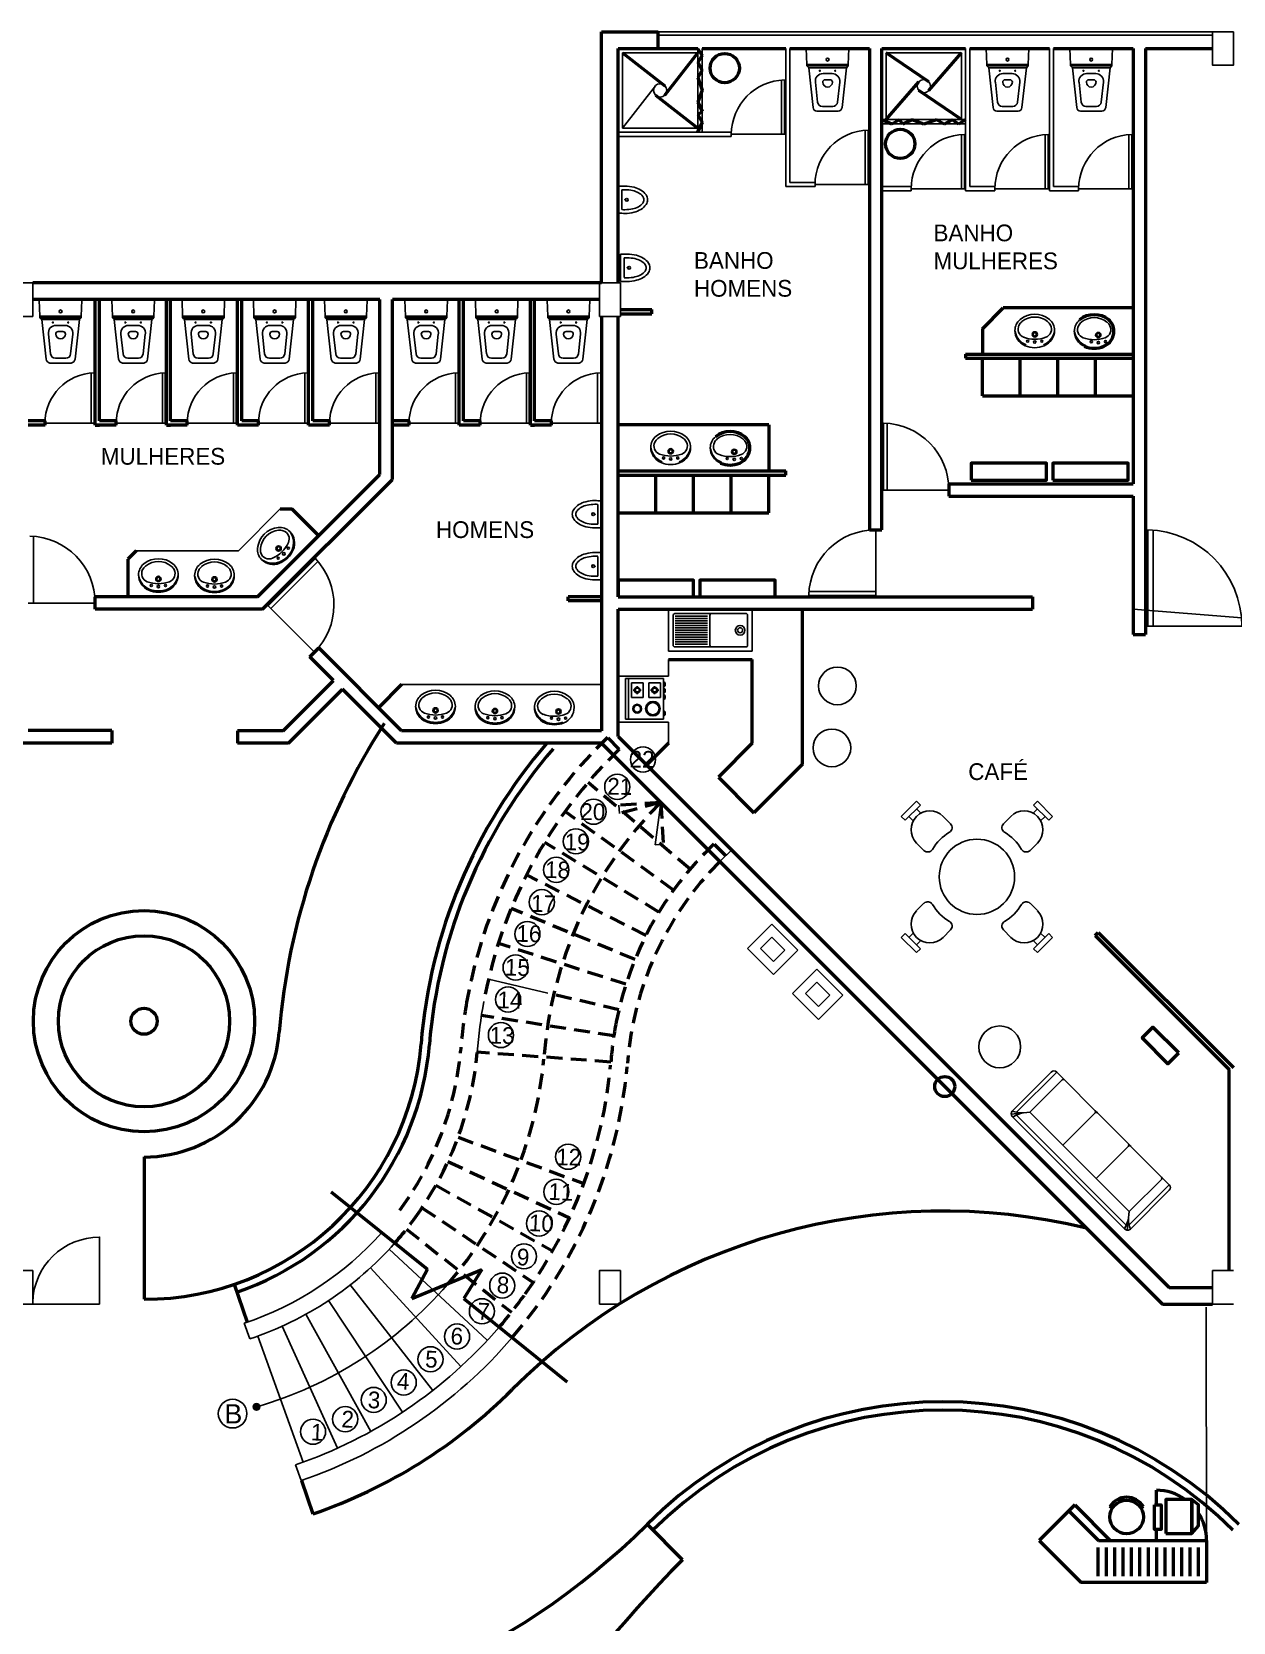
# Model space of a CAD drawing. Header units: millimetres. Extents: x 14363 to 14528, y 6076 to 6118.
# Drawn here: x 14374.87 to 14389.22, y 6097.09 to 6116.09 of the extents above; entities that cross this region are included whole.
import ezdxf

# ---------------------------------------------------------------- set-up
doc = ezdxf.new("R2010")
doc.units = ezdxf.units.MM
doc.linetypes.add('DASHED2', pattern=[9.525, 6.35, -3.175])
for name, color, linetype in [('05', 5, 'Continuous'), ('cotas', 1, 'Continuous'), ('mobiliario', 30, 'Continuous'), ('MOBILIARIO-0.3', 3, 'Continuous'), ('MUEBLES-0.3', 3, 'Continuous'), ('muros-0.8', 6, 'Continuous'), ('NOMBRE_', 2, 'Continuous'), ('seg.-0.1', 1, 'DASHED2'), ('vidrio-0.1', 1, 'Continuous'), ('WC-0.3', 3, 'Continuous')]:
    doc.layers.add(name, color=color, linetype=linetype)
doc.styles.add('arial', font='arial.ttf')

# ---------------------------------------------------------------- blocks, each defined once
blk = doc.blocks.new('divan-03')
for p, q in [((-72.5, 0), (133, 0)), ((-77.5, -76), (-77.5, -5)), ((-60.5, -20), (-75.6, -1.1)), ((-72.5, -81), (-72.5, -7.8)), ((-70, -5), (130.5, -5)), ((-60.5, -20), (121, -20)), ((-60.5, -79), (-60.5, -20)), ((0, -79), (0, -20)), ((60.5, -79), (60.5, -20)), ((121, -20), (136.1, -1.1)), ((121, -20), (121, -81)), ((133, -81), (133, -7.8)), ((138, -5), (138, -76)), ((-58.5, -81), (-72.5, -81)), ((-60.5, -79), (-60.5, -81)), ((-58.5, -81), (-2, -81)), ((-2, -81), (2, -81)), ((0, -80), (0, -80)), ((119, -81), (2, -81)), ((58.5, -81), (62.5, -81)), ((60.5, -80), (60.5, -80)), ((119, -81), (133, -81))]:
    blk.add_line(p, q)
for centre, radius, start, end in [((91.5, 9.1), 41.5, 327.2764, 347.2822), ((133, -5), 5, 0, 90), ((-72.5, -5), 5, 90, 180), ((-95.4, -42.4), 41.5, 44.5961, 64.4291), ((-31, 9.1), 41.5, 192.8905, 212.7236), ((155.9, -42.4), 41.5, 115.5709, 135.4039), ((-72.5, -76), 5, 180, 270), ((-58.5, -79), 2, 180, 270), ((-2, -79), 2, 270, 0), ((2, -79), 2, 180, 270), ((58.5, -79), 2, 270, 0), ((62.5, -79), 2, 180, 270), ((119, -79), 2, 270, 0), ((133, -76), 5, 270, 0)]:
    blk.add_arc(centre, radius, start, end)
blk = doc.blocks.new('Inca441')
for p, q in [((-22, 0), (-21.5, -16.5)), ((-22, 0), (22, 0)), ((22, 0), (21.5, -16.5)), ((-21.5, -16.5), (21.5, -16.5)), ((-21.5, -16.5), (-21.5, -18)), ((-21.5, -18), (21.5, -18)), ((-21.5, -18), (-19.5, -20)), ((-19.5, -20), (19.5, -20)), ((-19.5, -20), (-15, -61)), ((4.7, -26), (-4.7, -26)), ((-2.5, -32.4), (2.5, -32.4)), ((19.5, -20), (15, -61)), ((21.5, -18), (19.5, -20)), ((21.5, -16.5), (21.5, -18)), ((-12.6, -34.9), (-10.4, -55.5)), ((12.6, -34.9), (10.4, -55.5)), ((-11, -65), (11, -65)), ((5.4, -60), (-5.4, -60))]:
    blk.add_line(p, q)
for centre, radius in [((0, -11.5), 1.5), ((-8, -23), 0.5), ((8, -23), 0.5)]:
    blk.add_circle(centre, radius)
for centre, radius, start, end in [((-4.7, -34), 8, 90, 186.2635), ((-2.5, -34.9), 2.5, 90, 180), ((2.5, -34.9), 2.5, 0, 90), ((4.7, -34), 8, 353.7365, 90), ((0, -34.9), 5, 180, 0), ((-10.5, -60.5), 4.52, 186.2635, 263.7365), ((-5.4, -55), 5, 186.2635, 270), ((5.4, -55), 5, 270, 353.7365), ((10.5, -60.5), 4.52, 276.2635, 353.7365)]:
    blk.add_arc(centre, radius, start, end)
blk = doc.blocks.new('pissoir')
at = {"layer": 'WC-0.3'}
for p, q in [((-3.3, 12.7), (0, 12.7)), ((-3.3, 9.2), (-3.3, -9.2)), ((0, 12.7), (0, -12.7)), ((-3.3, -12.7), (0, -12.7))]:
    blk.add_line(p, q, dxfattribs=at)
for points in [[(-3.3, 12.7, 0.006599), (-6.2, 12.8, 0.060974), (-14.7, 11.7, 0.074343), (-21.2, 9, 0.106943), (-26, 4.5, 0.152216), (-27.4, 0, 0.152216), (-26, -4.5, 0.106943), (-21.2, -9, 0.074343), (-14.7, -11.7, 0.060974), (-6.2, -12.8, 0.006599), (-3.3, -12.7)], [(-6.2, 9.3, 0.053465), (-13.4, 8.6, 0.067315), (-18.8, 6.6, 0.105184), (-22.9, 3.2, 0.16885), (-24, 0, 0.16885)], [(-24, 0, 0.16885), (-22.9, -3.2, 0.105184), (-18.8, -6.6, 0.067315), (-13.4, -8.6, 0.053465), (-6.2, -9.4, 0.053465)]]:
    blk.add_lwpolyline(points, format="xyb", dxfattribs=at)
blk.add_circle((-7.9, 0), 1.29, dxfattribs=at)
for centre, start, end in [((-5.3, -6.1), 82.6229, 93.2714), ((-5.3, 6.1), 266.7286, 277.3771)]:
    blk.add_arc(centre, 15.5, start, end, dxfattribs=at)
blk.add_point((-6.2, 0), dxfattribs=at)
blk = doc.blocks.new('CC01701')
for p, q in [((35, 0), (-35, 0)), ((-35, 0), (-35, -65)), ((35, -65), (35, 0)), ((-35, -5), (35, -5)), ((2.5, -30), (2.5, -10)), ((2.5, -10), (27.5, -10)), ((13, -20), (8, -20)), ((15, -18), (15, -13)), ((15, -27), (15, -22)), ((22, -20), (17, -20)), ((27.5, -10), (27.5, -30)), ((27.5, -30), (2.5, -30)), ((2.5, -60), (2.5, -40)), ((2.5, -40), (27.5, -40)), ((13, -50), (8, -50)), ((15, -48), (15, -43)), ((15, -57), (15, -52)), ((22, -50), (17, -50)), ((27.5, -40), (27.5, -60)), ((-35, -65), (35, -65)), ((-27.5, -68), (-29.5, -65)), ((-27.5, -68), (-22.5, -68)), ((-22.5, -68), (-20.5, -65)), ((0.5, -68), (-1.5, -65)), ((5.5, -68), (0.5, -68)), ((27.5, -60), (2.5, -60)), ((5.5, -68), (7.5, -65)), ((11.5, -68), (9.5, -65)), ((16.5, -68), (11.5, -68)), ((16.5, -68), (18.5, -65)), ((22.5, -68), (20.5, -65)), ((27.5, -68), (22.5, -68)), ((27.5, -68), (29.5, -65))]:
    blk.add_line(p, q)
for centre, radius in [((-17, -20), 7.5), ((-17, -20), 5.9), ((15, -20), 5), ((15, -20), 3.5), ((-17, -47), 12.5), ((-17, -47), 10.5), ((15, -50), 5), ((15, -50), 3.5)]:
    blk.add_circle(centre, radius)
blk = doc.blocks.new('Frhu901')
for p, q in [((45, 0), (-45, 0)), ((-45, 0), (-45, -45)), ((45, -45), (45, 0)), ((-40, -38.5), (-40, -6.5)), ((-38, -4.5), (-1.5, -4.5)), ((38, -4.5), (-1.5, -4.5)), ((0.5, -38.5), (0.5, -6.5)), ((38, -7.5), (3, -7.5)), ((3, -10), (38, -10)), ((38, -12.5), (3, -12.5)), ((3, -15), (38, -15)), ((40, -38.5), (40, -6.5)), ((38, -17.5), (3, -17.5)), ((3, -20), (38, -20)), ((38, -22.5), (3, -22.5)), ((38, -25), (3, -25)), ((3, -27.5), (38, -27.5)), ((38, -30), (3, -30)), ((3, -32.5), (38, -32.5)), ((-45, -45), (45, -45)), ((-1.5, -40.5), (-38, -40.5)), ((38, -40.5), (-1.5, -40.5)), ((38, -35), (3, -35)), ((3, -37.5), (38, -37.5))]:
    blk.add_line(p, q)
for radius in [5.2, 2.7]:
    blk.add_circle((-32, -22.5), radius)
for centre, start, end in [((-38, -6.5), 90, 180), ((-1.5, -6.5), 0, 90), ((38, -6.5), 0, 90), ((-38, -38.5), 180, 270), ((-1.5, -38.5), 270, 0), ((38, -38.5), 270, 0)]:
    blk.add_arc(centre, 2, start, end)

msp = doc.modelspace()

# ---------------------------------------------------------------- hatches: boundary and pattern name
at = {"layer": 'vidrio-0.1'}
msp.add_hatch(color=256, dxfattribs=at).paths.add_polyline_path([(14377.512, 6099.662, 1), (14377.591, 6099.662, 1)])

# ---------------------------------------------------------------- linework, layer by layer
at = {"layer": '05'}
for p, q in [((14388.974, 6116.09), (14389.224, 6116.09)), ((14374.627, 6113.09), (14374.877, 6113.09)), ((14388.974, 6100.89), (14389.224, 6100.89))]:
    msp.add_line(p, q, dxfattribs=at)
for points in [[(14389.224, 6116.09), (14389.224, 6115.69), (14388.974, 6115.69), (14388.974, 6116.09)], [(14374.877, 6113.09), (14374.877, 6112.69), (14374.627, 6112.69), (14374.627, 6113.09)], [(14388.974, 6100.89), (14388.974, 6101.29), (14389.224, 6101.29)]]:
    msp.add_lwpolyline(points, dxfattribs=at)
for points in [[(14381.649, 6112.69), (14381.649, 6113.09), (14381.899, 6113.09), (14381.899, 6112.69)], [(14374.627, 6100.89), (14374.627, 6101.29), (14374.877, 6101.29), (14374.877, 6100.89)], [(14381.649, 6100.89), (14381.649, 6101.29), (14381.899, 6101.29), (14381.899, 6100.89)]]:
    msp.add_lwpolyline(points, close=True, dxfattribs=at)
at = {"layer": 'cotas'}
for p, q in [((14382.349, 6116.09), (14388.974, 6116.09)), ((14382.349, 6116.05), (14388.974, 6116.05)), ((14383.859, 6114.865), (14383.859, 6115.515)), ((14384.859, 6114.265), (14384.859, 6114.915)), ((14386.009, 6114.215), (14386.009, 6114.865)), ((14387.009, 6114.215), (14387.009, 6114.865)), ((14388.009, 6114.215), (14388.009, 6114.865)), ((14375.61, 6111.415), (14375.61, 6112.015)), ((14376.46, 6111.415), (14376.46, 6112.015)), ((14377.31, 6111.415), (14377.31, 6112.015)), ((14378.16, 6111.415), (14378.16, 6112.015)), ((14379.01, 6111.415), (14379.01, 6112.015)), ((14379.96, 6111.415), (14379.96, 6112.015)), ((14380.81, 6111.415), (14380.81, 6112.015)), ((14377.324, 6111.39), (14377.374, 6111.39)), ((14378.174, 6111.39), (14378.224, 6111.39)), ((14385.042, 6110.615), (14385.042, 6111.415)), ((14388.199, 6108.989), (14388.2, 6110.139)), ((14377.689, 6109.23), (14378.255, 6109.796)), ((14384.949, 6109.357), (14384.149, 6109.358)), ((14383.087, 6106.176), (14383.229, 6106.317))]:
    msp.add_line(p, q, dxfattribs=at)
for points in [[(14383.859, 6115.514, 0.407719), (14383.224, 6114.865), (14383.874, 6114.865)], [(14384.859, 6114.914, 0.407719), (14384.224, 6114.265), (14384.874, 6114.265)], [(14386.009, 6114.864, 0.407719), (14385.374, 6114.215), (14386.024, 6114.215)], [(14387.009, 6114.864, 0.407719), (14386.374, 6114.215), (14387.024, 6114.215)], [(14388.009, 6114.864, 0.407719), (14387.374, 6114.215), (14388.024, 6114.215)], [(14375.61, 6112.014, 0.407719), (14375.024, 6111.415), (14375.624, 6111.415)], [(14376.46, 6112.014, 0.407719), (14375.874, 6111.415), (14376.474, 6111.415)], [(14377.31, 6112.014, 0.407719), (14376.724, 6111.415), (14377.324, 6111.415)], [(14378.16, 6112.014, 0.407719), (14377.574, 6111.415), (14378.174, 6111.415)], [(14379.01, 6112.014, 0.407719), (14378.424, 6111.415), (14379.024, 6111.415)], [(14379.96, 6112.014, 0.407719), (14379.374, 6111.415), (14379.974, 6111.415)], [(14380.81, 6112.014, 0.407719), (14380.224, 6111.415), (14380.824, 6111.415)], [(14381.66, 6112.014, 0.407719), (14381.074, 6111.415), (14381.674, 6111.415)], [(14385.042, 6111.415, -0.407719), (14385.824, 6110.615), (14385.024, 6110.615)], [(14374.842, 6110.064, -0.407719), (14375.624, 6109.264), (14374.824, 6109.264)], [(14384.149, 6109.358, -0.407719), (14384.949, 6110.14), (14384.949, 6109.34)], [(14388.2, 6110.139, -0.407719), (14389.324, 6108.989), (14388.174, 6108.989)], [(14378.255, 6109.796, -0.407719), (14378.242, 6108.677), (14377.677, 6109.243)], [(14374.877, 6100.908, -0.407719), (14375.677, 6101.69), (14375.676, 6100.89)]]:
    msp.add_lwpolyline(points, format="xyb", dxfattribs=at)
for points in [[(14383.823, 6114.865), (14383.823, 6115.513)], [(14384.823, 6114.265), (14384.823, 6114.913)], [(14385.973, 6114.215), (14385.973, 6114.863)], [(14386.973, 6114.215), (14386.973, 6114.863)], [(14387.973, 6114.215), (14387.973, 6114.863)], [(14375.577, 6111.415), (14375.577, 6112.013)], [(14376.427, 6111.415), (14376.427, 6112.013)], [(14377.277, 6111.415), (14377.277, 6112.013)], [(14378.127, 6111.415), (14378.127, 6112.013)], [(14378.977, 6111.415), (14378.977, 6112.013)], [(14379.927, 6111.415), (14379.927, 6112.013)], [(14380.777, 6111.415), (14380.777, 6112.013)], [(14381.627, 6111.415), (14381.627, 6112.013)], [(14385.086, 6110.615), (14385.086, 6111.413)], [(14374.886, 6109.264), (14374.886, 6110.062)], [(14388.263, 6108.989), (14388.264, 6110.136)], [(14377.721, 6109.199), (14378.285, 6109.763)], [(14384.949, 6109.402), (14384.151, 6109.402)]]:
    msp.add_lwpolyline(points, dxfattribs=at)
at = {"layer": 'mobiliario', "lineweight": 0}
for points in [[(14383.417, 6105.138), (14383.728, 6104.827), (14384.018, 6105.117), (14383.707, 6105.428)], [(14383.573, 6105.138), (14383.728, 6104.982), (14383.863, 6105.117), (14383.707, 6105.272)], [(14383.955, 6104.6), (14384.266, 6104.289), (14384.556, 6104.579), (14384.244, 6104.89)], [(14384.11, 6104.6), (14384.266, 6104.445), (14384.4, 6104.579), (14384.244, 6104.735)]]:
    msp.add_lwpolyline(points, close=True, dxfattribs=at)
at = {"layer": 'MOBILIARIO-0.3'}
for p, q in [((14383.874, 6115.89), (14383.874, 6114.24)), ((14383.924, 6115.89), (14383.924, 6114.29)), ((14386.024, 6115.89), (14386.024, 6114.19)), ((14386.074, 6115.89), (14386.074, 6114.24)), ((14387.024, 6115.89), (14387.024, 6114.19)), ((14387.074, 6115.89), (14387.074, 6114.24))]:
    msp.add_line(p, q, dxfattribs=at)
at = {"layer": 'MOBILIARIO-0.3', "lineweight": 50}
for p, q in [((14375.624, 6111.39), (14375.624, 6112.89)), ((14375.674, 6111.44), (14375.674, 6112.89)), ((14376.474, 6111.39), (14376.474, 6112.89)), ((14376.524, 6111.44), (14376.524, 6112.89)), ((14377.324, 6111.39), (14377.324, 6112.89)), ((14377.374, 6111.44), (14377.374, 6112.89)), ((14378.174, 6111.39), (14378.174, 6112.89)), ((14378.224, 6111.44), (14378.224, 6112.89)), ((14379.974, 6111.39), (14379.974, 6112.89)), ((14380.024, 6111.44), (14380.024, 6112.89)), ((14380.824, 6111.39), (14380.824, 6112.89)), ((14380.874, 6111.44), (14380.874, 6112.89)), ((14381.899, 6112.771), (14382.273, 6112.771)), ((14381.899, 6112.721), (14382.273, 6112.721)), ((14375.024, 6111.44), (14374.824, 6111.44)), ((14375.024, 6111.39), (14374.824, 6111.39)), ((14375.024, 6111.39), (14375.024, 6111.44)), ((14375.874, 6111.39), (14375.624, 6111.39)), ((14375.624, 6111.39), (14375.674, 6111.39)), ((14375.874, 6111.44), (14375.674, 6111.44)), ((14375.874, 6111.39), (14375.874, 6111.44)), ((14376.724, 6111.39), (14376.474, 6111.39)), ((14376.474, 6111.39), (14376.524, 6111.39)), ((14376.724, 6111.44), (14376.524, 6111.44)), ((14376.724, 6111.39), (14376.724, 6111.44)), ((14377.574, 6111.39), (14377.324, 6111.39)), ((14377.574, 6111.44), (14377.374, 6111.44)), ((14377.574, 6111.39), (14377.574, 6111.44)), ((14378.424, 6111.39), (14378.174, 6111.39)), ((14378.424, 6111.44), (14378.224, 6111.44)), ((14378.424, 6111.39), (14378.424, 6111.44)), ((14379.374, 6111.44), (14379.174, 6111.44)), ((14379.374, 6111.39), (14379.174, 6111.39)), ((14379.374, 6111.39), (14379.374, 6111.44)), ((14380.224, 6111.39), (14379.974, 6111.39)), ((14380.224, 6111.44), (14380.024, 6111.44)), ((14380.224, 6111.39), (14380.224, 6111.44)), ((14381.074, 6111.39), (14380.824, 6111.39)), ((14380.824, 6111.39), (14380.874, 6111.39)), ((14381.074, 6111.44), (14380.874, 6111.44)), ((14381.074, 6111.39), (14381.074, 6111.44)), ((14381.674, 6109.34), (14381.274, 6109.34)), ((14381.674, 6109.29), (14381.274, 6109.29))]:
    msp.add_line(p, q, dxfattribs=at)
at = {"layer": 'MOBILIARIO-0.3', "color": 4}
for p, q in [((14388.024, 6109.19), (14389.324, 6109.09)), ((14388.903, 6097.999), (14388.898, 6100.852))]:
    msp.add_line(p, q, dxfattribs=at)
at = {"layer": 'MOBILIARIO-0.3', "linetype": 'ByBlock'}
msp.add_line((14381.674, 6108.29), (14379.285, 6108.29), dxfattribs=at)
for points in [[(14386.735, 6112.339, 0.200858), (14386.964, 6112.339, 0.302325), (14387.087, 6112.522), (14387.087, 6112.522, 0.225897), (14387.024, 6112.654, 0.354933), (14386.675, 6112.654)], [(14386.717, 6112.441, 0.179554), (14386.982, 6112.441, 0.448949), (14387.038, 6112.584, 0.104434), (14387.003, 6112.628)], [(14387.427, 6112.435, 0.179554), (14387.692, 6112.435, 0.448949), (14387.748, 6112.578, 0.104434), (14387.713, 6112.621)], [(14382.385, 6110.943, 0.200858), (14382.614, 6110.943, 0.302325), (14382.737, 6111.127), (14382.737, 6111.127, 0.225897), (14382.674, 6111.258, 0.354933), (14382.325, 6111.258)], [(14382.367, 6111.045, 0.179554), (14382.632, 6111.045, 0.448949), (14382.688, 6111.188, 0.104434), (14382.653, 6111.232)], [(14383.077, 6111.039, 0.179554), (14383.342, 6111.039, 0.448949), (14383.398, 6111.182, 0.104434), (14383.363, 6111.226)], [(14377.827, 6109.741, 0.200858), (14377.991, 6109.902, 0.302325), (14377.949, 6110.119), (14377.949, 6110.119, 0.225897), (14377.812, 6110.168, 0.354933), (14377.564, 6109.923)], [(14377.743, 6109.801, 0.179554), (14377.932, 6109.987, 0.448949), (14377.871, 6110.128, 0.104434), (14377.815, 6110.134)], [(14376.264, 6109.418, 0.200858), (14376.494, 6109.418, 0.302325), (14376.616, 6109.602), (14376.616, 6109.602, 0.225897), (14376.553, 6109.733, 0.354933), (14376.204, 6109.733)], [(14376.246, 6109.52, 0.179554), (14376.511, 6109.52, 0.448949), (14376.567, 6109.664, 0.104434), (14376.532, 6109.707)], [(14376.934, 6109.413, 0.200858), (14377.164, 6109.413, 0.302325), (14377.286, 6109.596), (14377.286, 6109.596, 0.225897), (14377.224, 6109.728, 0.354933), (14376.875, 6109.728)], [(14376.917, 6109.515, 0.179554), (14377.182, 6109.515, 0.448949), (14377.238, 6109.658, 0.104434), (14377.202, 6109.701)], [(14379.575, 6107.848, 0.200858), (14379.805, 6107.848, 0.302325), (14379.927, 6108.032), (14379.927, 6108.032, 0.225897), (14379.864, 6108.163, 0.354933), (14379.515, 6108.163)], [(14379.557, 6107.95, 0.179554), (14379.822, 6107.95, 0.448949), (14379.878, 6108.093, 0.104434), (14379.843, 6108.137)], [(14380.285, 6107.84, 0.200858), (14380.514, 6107.84, 0.302325), (14380.637, 6108.024), (14380.637, 6108.024, 0.225897), (14380.574, 6108.155, 0.354933), (14380.225, 6108.155)], [(14380.267, 6107.942, 0.179554), (14380.532, 6107.942, 0.448949), (14380.588, 6108.085, 0.104434), (14380.553, 6108.129)], [(14380.994, 6107.834, 0.200858), (14381.224, 6107.834, 0.302325), (14381.346, 6108.017), (14381.346, 6108.017, 0.225897), (14381.284, 6108.149, 0.354933), (14380.935, 6108.149)], [(14380.977, 6107.936, 0.179554), (14381.242, 6107.936, 0.448949), (14381.298, 6108.079, 0.104434), (14381.263, 6108.123)]]:
    msp.add_lwpolyline(points, format="xyb", dxfattribs=at)
for centre, radius in [((14386.85, 6112.474), 0.0318), ((14386.85, 6112.474), 0.0195), ((14387.609, 6112.467), 0.0318), ((14386.765, 6112.394), 0.0127), ((14386.85, 6112.383), 0.0148), ((14386.934, 6112.394), 0.0127), ((14387.525, 6112.388), 0.0127), ((14387.609, 6112.467), 0.0195), ((14387.609, 6112.377), 0.0148), ((14387.694, 6112.388), 0.0127), ((14382.415, 6110.998), 0.0127), ((14382.5, 6111.078), 0.0318), ((14382.5, 6111.078), 0.0195), ((14382.5, 6110.987), 0.0148), ((14382.584, 6110.998), 0.0127), ((14383.175, 6110.992), 0.0127), ((14383.259, 6111.072), 0.0318), ((14383.259, 6111.072), 0.0195), ((14383.259, 6110.981), 0.0148), ((14383.344, 6110.992), 0.0127), ((14377.815, 6109.917), 0.0318), ((14377.815, 6109.917), 0.0195), ((14377.878, 6109.853), 0.0148), ((14377.931, 6109.92), 0.0127), ((14377.81, 6109.801), 0.0127), ((14376.294, 6109.474), 0.0127), ((14376.379, 6109.553), 0.0318), ((14376.379, 6109.553), 0.0195), ((14376.379, 6109.463), 0.0148), ((14376.464, 6109.474), 0.0127), ((14376.965, 6109.468), 0.0127), ((14377.049, 6109.548), 0.0318), ((14377.049, 6109.548), 0.0195), ((14377.049, 6109.457), 0.0148), ((14377.134, 6109.468), 0.0127), ((14379.69, 6107.983), 0.0318), ((14379.69, 6107.983), 0.0195), ((14380.4, 6107.975), 0.0318), ((14380.4, 6107.975), 0.0195), ((14381.159, 6107.969), 0.0318), ((14381.159, 6107.969), 0.0195), ((14379.605, 6107.903), 0.0127), ((14379.69, 6107.892), 0.0148), ((14379.774, 6107.903), 0.0127), ((14380.315, 6107.895), 0.0127), ((14380.4, 6107.884), 0.0148), ((14380.484, 6107.895), 0.0127), ((14381.075, 6107.889), 0.0127), ((14381.159, 6107.878), 0.0148), ((14381.244, 6107.889), 0.0127)]:
    msp.add_circle(centre, radius, dxfattribs=at)
for centre, radius, start, end in [((14386.843, 6112.56), 0.218, 187.4953, 187.4953), ((14386.85, 6112.439), 0.243, 50.9171, 129.0829), ((14387.325, 6112.554), 0.218, 187.4953, 187.4953), ((14386.782, 6112.522), 0.169, 129.0829, 180), ((14386.811, 6112.522), 0.199, 180, 247.2856), ((14386.829, 6112.551), 0.218, 190.9967, 247.8207), ((14386.782, 6112.522), 0.135, 129.0829, 152.931), ((14386.87, 6112.551), 0.218, 292.1793, 349.0033), ((14387.492, 6112.516), 0.169, 129.0829, 180), ((14387.521, 6112.516), 0.199, 180, 247.2856), ((14387.539, 6112.545), 0.218, 190.9967, 247.8207), ((14387.492, 6112.516), 0.135, 129.0829, 152.931), ((14387.559, 6112.433), 0.243, 50.9171, 129.0829), ((14382.493, 6111.165), 0.218, 187.4953, 187.4953), ((14382.975, 6111.159), 0.218, 187.4953, 187.4953), ((14382.432, 6111.127), 0.169, 129.0829, 180), ((14382.432, 6111.127), 0.135, 129.0829, 152.931), ((14382.5, 6111.043), 0.243, 50.9171, 129.0829), ((14383.142, 6111.121), 0.169, 129.0829, 180), ((14383.142, 6111.121), 0.135, 129.0829, 152.931), ((14383.209, 6111.037), 0.243, 50.9171, 129.0829), ((14382.461, 6111.127), 0.199, 180, 247.2856), ((14382.479, 6111.155), 0.218, 190.9967, 247.8207), ((14382.52, 6111.155), 0.218, 292.1793, 349.0033), ((14383.171, 6111.121), 0.199, 180, 247.2856), ((14383.189, 6111.149), 0.218, 190.9967, 247.8207), ((14377.839, 6109.893), 0.243, 95.5301, 173.6959), ((14377.775, 6109.987), 0.218, 336.7923, 33.6163), ((14376.372, 6109.64), 0.218, 187.4953, 187.4953), ((14377.042, 6109.634), 0.218, 187.4953, 187.4953), ((14377.732, 6109.904), 0.135, 173.6959, 197.544), ((14377.716, 6110.017), 0.284, 293.3597, 335.8663), ((14376.311, 6109.602), 0.169, 129.0829, 180), ((14376.311, 6109.602), 0.135, 129.0829, 152.931), ((14376.379, 6109.519), 0.243, 50.9171, 129.0829), ((14376.981, 6109.596), 0.169, 129.0829, 180), ((14376.981, 6109.596), 0.135, 129.0829, 152.931), ((14377.049, 6109.513), 0.243, 50.9171, 129.0829), ((14376.341, 6109.602), 0.199, 180, 247.2856), ((14376.358, 6109.63), 0.218, 190.9967, 247.8207), ((14376.399, 6109.63), 0.218, 292.1793, 349.0033), ((14377.011, 6109.596), 0.199, 180, 247.2856), ((14377.029, 6109.625), 0.218, 190.9967, 247.8207), ((14377.07, 6109.625), 0.218, 292.1793, 349.0033), ((14376.379, 6109.693), 0.284, 248.7467, 291.2533), ((14377.049, 6109.687), 0.284, 248.7467, 291.2533), ((14379.622, 6108.032), 0.169, 129.0829, 180), ((14379.683, 6108.07), 0.218, 187.4953, 187.4953), ((14379.622, 6108.032), 0.135, 129.0829, 152.931), ((14379.69, 6107.948), 0.243, 50.9171, 129.0829), ((14380.165, 6108.064), 0.218, 187.4953, 187.4953), ((14380.332, 6108.024), 0.169, 129.0829, 180), ((14380.393, 6108.061), 0.218, 187.4953, 187.4953), ((14380.332, 6108.024), 0.135, 129.0829, 152.931), ((14380.4, 6107.94), 0.243, 50.9171, 129.0829), ((14380.875, 6108.056), 0.218, 187.4953, 187.4953), ((14381.042, 6108.017), 0.169, 129.0829, 180), ((14381.042, 6108.017), 0.135, 129.0829, 152.931), ((14381.109, 6107.934), 0.243, 50.9171, 129.0829), ((14379.651, 6108.032), 0.199, 180, 247.2856), ((14379.669, 6108.06), 0.218, 190.9967, 247.8207), ((14379.71, 6108.06), 0.218, 292.1793, 349.0033), ((14380.361, 6108.024), 0.199, 180, 247.2856), ((14380.379, 6108.052), 0.218, 190.9967, 247.8207), ((14380.42, 6108.052), 0.218, 292.1793, 349.0033), ((14381.071, 6108.017), 0.199, 180, 247.2856), ((14381.089, 6108.046), 0.218, 190.9967, 247.8207), ((14379.69, 6108.123), 0.284, 248.7467, 291.2533), ((14380.4, 6108.115), 0.284, 248.7467, 291.2533), ((14381.109, 6108.108), 0.284, 248.7467, 291.2533)]:
    msp.add_arc(centre, radius, start, end, dxfattribs=at)
at = {"layer": 'MUEBLES-0.3'}
for p, q in [((14381.924, 6114.94), (14381.924, 6115.84)), ((14381.924, 6115.84), (14382.824, 6115.84)), ((14382.824, 6114.89), (14382.824, 6115.89)), ((14382.874, 6114.89), (14382.874, 6115.89)), ((14385.074, 6115.04), (14385.074, 6115.84)), ((14385.074, 6115.84), (14385.974, 6115.84)), ((14385.974, 6115.04), (14385.974, 6115.84)), ((14386.024, 6114.89), (14386.024, 6115.89)), ((14381.924, 6114.94), (14382.318, 6115.446)), ((14385.024, 6115.04), (14386.024, 6115.04)), ((14385.024, 6114.99), (14386.024, 6114.99)), ((14381.874, 6114.89), (14382.874, 6114.89)), ((14381.874, 6114.84), (14383.224, 6114.84)), ((14381.924, 6114.94), (14382.824, 6114.94)), ((14382.874, 6114.89), (14383.224, 6114.89)), ((14383.224, 6114.89), (14383.224, 6114.84)), ((14384.224, 6114.24), (14383.874, 6114.24)), ((14384.224, 6114.29), (14383.924, 6114.29)), ((14384.224, 6114.29), (14384.224, 6114.24)), ((14385.374, 6114.24), (14385.024, 6114.24)), ((14385.374, 6114.24), (14385.374, 6114.19)), ((14386.374, 6114.24), (14386.074, 6114.24)), ((14386.374, 6114.24), (14386.374, 6114.19)), ((14387.374, 6114.24), (14387.074, 6114.24)), ((14387.374, 6114.24), (14387.374, 6114.19)), ((14385.374, 6114.19), (14385.024, 6114.19)), ((14386.374, 6114.19), (14386.024, 6114.19)), ((14387.374, 6114.19), (14387.024, 6114.19)), ((14377.334, 6109.89), (14377.833, 6110.389)), ((14377.334, 6109.89), (14376.114, 6109.89)), ((14382.474, 6108.59), (14382.474, 6108.39)), ((14384.074, 6108.59), (14384.074, 6107.341)), ((14382.474, 6108.39), (14381.874, 6108.39)), ((14382.474, 6107.84), (14381.874, 6107.84)), ((14382.474, 6107.59), (14382.474, 6107.84))]:
    msp.add_line(p, q, dxfattribs=at)
at = {"layer": 'MUEBLES-0.3', "lineweight": 50}
for p, q in [((14381.924, 6115.84), (14382.43, 6115.446)), ((14382.43, 6115.333), (14382.824, 6115.84)), ((14382.822, 6115.89), (14382.874, 6115.807)), ((14382.874, 6115.807), (14382.825, 6115.726)), ((14382.825, 6115.726), (14382.874, 6115.633)), ((14385.583, 6115.492), (14385.074, 6115.84)), ((14385.583, 6115.387), (14385.974, 6115.84)), ((14382.874, 6115.633), (14382.824, 6115.543)), ((14382.824, 6115.543), (14382.874, 6115.391)), ((14382.874, 6115.391), (14382.824, 6115.249)), ((14385.074, 6115.04), (14385.464, 6115.492)), ((14385.974, 6115.04), (14385.464, 6115.387)), ((14382.318, 6115.333), (14382.824, 6114.94)), ((14382.824, 6115.249), (14382.874, 6115.139)), ((14382.874, 6115.009), (14382.822, 6114.89)), ((14382.874, 6115.139), (14382.824, 6115.098)), ((14382.824, 6115.098), (14382.874, 6115.009)), ((14385.143, 6114.988), (14385.024, 6115.039)), ((14385.232, 6115.038), (14385.143, 6114.988)), ((14385.274, 6114.988), (14385.232, 6115.038)), ((14385.383, 6115.038), (14385.274, 6114.988)), ((14385.525, 6114.988), (14385.383, 6115.038)), ((14385.677, 6115.038), (14385.525, 6114.988)), ((14385.767, 6114.988), (14385.677, 6115.038)), ((14385.861, 6115.036), (14385.767, 6114.988)), ((14385.941, 6114.988), (14385.861, 6115.036)), ((14386.024, 6115.04), (14385.941, 6114.988)), ((14382.273, 6112.721), (14382.273, 6112.771)), ((14386.224, 6112.542), (14386.471, 6112.79)), ((14388.024, 6112.79), (14386.471, 6112.79)), ((14386.224, 6112.542), (14386.224, 6112.24)), ((14386.024, 6112.24), (14388.024, 6112.24)), ((14386.024, 6112.24), (14386.024, 6112.19)), ((14386.024, 6112.19), (14388.024, 6112.19)), ((14386.224, 6111.74), (14386.224, 6112.19)), ((14386.674, 6111.74), (14386.674, 6112.19)), ((14387.124, 6111.74), (14387.124, 6112.19)), ((14387.574, 6111.74), (14387.574, 6112.19)), ((14386.224, 6111.74), (14388.024, 6111.74)), ((14383.674, 6111.394), (14381.874, 6111.394)), ((14383.674, 6111.394), (14383.674, 6110.844)), ((14381.874, 6110.844), (14383.874, 6110.844)), ((14381.874, 6110.794), (14383.874, 6110.794)), ((14382.324, 6110.344), (14382.324, 6110.794)), ((14382.774, 6110.344), (14382.774, 6110.794)), ((14383.224, 6110.344), (14383.224, 6110.794)), ((14383.674, 6110.344), (14383.674, 6110.794)), ((14383.874, 6110.794), (14383.874, 6110.844)), ((14377.833, 6110.389), (14377.974, 6110.389)), ((14378.293, 6110.071), (14377.974, 6110.389)), ((14381.874, 6110.344), (14383.674, 6110.344)), ((14376.114, 6109.89), (14376.014, 6109.79)), ((14376.014, 6109.79), (14376.014, 6109.34)), ((14381.274, 6109.29), (14381.274, 6109.34)), ((14384.074, 6107.341), (14384.074, 6109.19)), ((14382.474, 6108.59), (14383.474, 6108.59)), ((14383.474, 6107.59), (14383.474, 6108.59)), ((14379.285, 6108.29), (14379.01, 6108.015)), ((14382.474, 6107.59), (14382.215, 6107.331)), ((14383.474, 6107.59), (14383.069, 6107.185)), ((14383.069, 6107.185), (14383.493, 6106.76)), ((14384.074, 6107.341), (14383.493, 6106.76)), ((14376.207, 6102.648), (14376.207, 6100.948)), ((14377.285, 6101.128), (14377.44, 6100.675)), ((14378.089, 6098.783), (14378.226, 6098.385)), ((14388.303, 6098.49), (14388.303, 6098.665)), ((14387.327, 6098.49), (14386.903, 6098.065)), ((14387.327, 6098.49), (14387.752, 6098.065)), ((14387.747, 6098.471), (14387.778, 6098.452)), ((14387.778, 6098.452), (14387.747, 6098.471)), ((14388.117, 6098.452), (14388.147, 6098.471)), ((14382.641, 6097.834), (14382.217, 6098.259)), ((14387.257, 6098.419), (14387.61, 6098.065)), ((14386.903, 6098.065), (14387.403, 6097.565)), ((14387.61, 6098.065), (14388.903, 6098.065)), ((14388.303, 6098.065), (14388.303, 6098.197)), ((14388.903, 6098.065), (14388.903, 6097.565)), ((14387.603, 6097.981), (14387.603, 6097.64)), ((14387.703, 6097.981), (14387.703, 6097.64)), ((14387.803, 6097.981), (14387.803, 6097.64)), ((14387.903, 6097.981), (14387.903, 6097.64)), ((14388.003, 6097.981), (14388.003, 6097.64)), ((14388.103, 6097.981), (14388.103, 6097.64)), ((14388.203, 6097.981), (14388.203, 6097.64)), ((14388.303, 6097.981), (14388.303, 6097.64)), ((14388.403, 6097.981), (14388.403, 6097.64)), ((14388.503, 6097.981), (14388.503, 6097.64)), ((14388.603, 6097.981), (14388.603, 6097.64)), ((14388.703, 6097.981), (14388.703, 6097.64)), ((14388.803, 6097.981), (14388.803, 6097.64)), ((14388.903, 6097.565), (14387.403, 6097.565))]:
    msp.add_line(p, q, dxfattribs=at)
at = {"layer": 'MUEBLES-0.3', "ltscale": 0.01}
for p, q in [((14385.255, 6106.716), (14385.437, 6106.898)), ((14385.301, 6106.67), (14385.483, 6106.852)), ((14385.483, 6106.852), (14385.437, 6106.898)), ((14385.489, 6106.755), (14385.437, 6106.807)), ((14386.83, 6106.755), (14386.882, 6106.807)), ((14386.836, 6106.852), (14386.882, 6106.898)), ((14386.836, 6106.852), (14387.018, 6106.67)), ((14386.882, 6106.898), (14387.063, 6106.716)), ((14385.301, 6106.67), (14385.255, 6106.716)), ((14385.398, 6106.664), (14385.346, 6106.716)), ((14385.755, 6106.716), (14385.844, 6106.628)), ((14386.563, 6106.716), (14386.475, 6106.628)), ((14386.92, 6106.664), (14386.973, 6106.716)), ((14387.018, 6106.67), (14387.063, 6106.716)), ((14385.437, 6106.398), (14385.525, 6106.309)), ((14386.882, 6106.398), (14386.793, 6106.309)), ((14385.437, 6105.59), (14385.525, 6105.678)), ((14386.882, 6105.59), (14386.793, 6105.678)), ((14385.301, 6105.317), (14385.255, 6105.271)), ((14385.255, 6105.271), (14385.437, 6105.089)), ((14385.301, 6105.317), (14385.483, 6105.135)), ((14385.398, 6105.323), (14385.346, 6105.271)), ((14385.755, 6105.271), (14385.844, 6105.36)), ((14386.563, 6105.271), (14386.475, 6105.36)), ((14386.836, 6105.135), (14387.018, 6105.317)), ((14386.882, 6105.089), (14387.063, 6105.271)), ((14386.92, 6105.323), (14386.973, 6105.271)), ((14387.018, 6105.317), (14387.063, 6105.271)), ((14385.489, 6105.232), (14385.437, 6105.18)), ((14385.483, 6105.135), (14385.437, 6105.089)), ((14386.83, 6105.232), (14386.882, 6105.18)), ((14386.836, 6105.135), (14386.882, 6105.089))]:
    msp.add_line(p, q, dxfattribs=at)
at = {"layer": 'MUEBLES-0.3', "lineweight": 50}
for points in [[(14387.444, 6112.333, 0.200858), (14387.674, 6112.333, 0.302325), (14387.796, 6112.516), (14387.796, 6112.516, 0.225897), (14387.734, 6112.648, 0.354933), (14387.385, 6112.648)], [(14383.094, 6110.937, 0.200858), (14383.324, 6110.937, 0.302325), (14383.446, 6111.121), (14383.446, 6111.121, 0.225897), (14383.384, 6111.252, 0.354933), (14383.035, 6111.252)]]:
    msp.add_lwpolyline(points, format="xyb", dxfattribs=at)
for points in [[(14386.091, 6110.735), (14386.991, 6110.735), (14386.991, 6110.935), (14386.091, 6110.935)], [(14387.064, 6110.735), (14387.964, 6110.735), (14387.964, 6110.935), (14387.064, 6110.935)], [(14381.874, 6109.34), (14382.774, 6109.34), (14382.774, 6109.54), (14381.874, 6109.54)], [(14382.847, 6109.34), (14383.747, 6109.34), (14383.747, 6109.54), (14382.847, 6109.54)], [(14388.57, 6103.89), (14388.261, 6104.198), (14388.132, 6104.069), (14388.441, 6103.76)], [(14388.279, 6098.49), (14388.36, 6098.49), (14388.36, 6098.197), (14388.279, 6098.197)], [(14388.417, 6098.151), (14388.727, 6098.151), (14388.727, 6098.556), (14388.417, 6098.556)], [(14388.727, 6098.151), (14388.806, 6098.24), (14388.806, 6098.49), (14388.727, 6098.556)]]:
    msp.add_lwpolyline(points, close=True, dxfattribs=at)
for centre, radius in [((14383.145, 6115.656), 0.175), ((14385.243, 6114.751), 0.175), ((14376.207, 6104.269), 1.322), ((14376.207, 6104.269), 1.022), ((14376.207, 6104.269), 0.156), ((14387.947, 6098.346), 0.2)]:
    msp.add_circle(centre, radius, dxfattribs=at)
at = {"layer": 'MUEBLES-0.3'}
for centre, radius in [((14382.374, 6115.39), 0.0794), ((14385.524, 6115.44), 0.0794), ((14386.431, 6103.963), 0.25)]:
    msp.add_circle(centre, radius, dxfattribs=at)
at = {"layer": 'MUEBLES-0.3', "ltscale": 0.01}
for centre, radius in [((14384.491, 6108.275), 0.225), ((14384.426, 6107.534), 0.225), ((14386.159, 6105.994), 0.45)]:
    msp.add_circle(centre, radius, dxfattribs=at)
at = {"layer": 'MUEBLES-0.3', "linetype": 'ByBlock'}
for centre, radius, start, end in [((14386.753, 6112.537), 0.103, 152.931, 249.6415), ((14387.463, 6112.531), 0.103, 152.931, 249.6415), ((14382.403, 6111.142), 0.103, 152.931, 249.6415), ((14383.113, 6111.135), 0.103, 152.931, 249.6415), ((14377.732, 6109.904), 0.169, 173.6959, 224.613), ((14377.701, 6109.895), 0.103, 197.544, 294.2545), ((14376.282, 6109.617), 0.103, 152.931, 249.6415), ((14376.952, 6109.611), 0.103, 152.931, 249.6415), ((14377.753, 6109.925), 0.199, 224.613, 291.8986), ((14377.746, 6109.958), 0.218, 235.6097, 292.4337), ((14379.593, 6108.047), 0.103, 152.931, 249.6415), ((14380.303, 6108.038), 0.103, 152.931, 249.6415), ((14381.013, 6108.032), 0.103, 152.931, 249.6415)]:
    msp.add_arc(centre, radius, start, end, dxfattribs=at)
at = {"layer": 'MUEBLES-0.3', "lineweight": 50}
for centre, radius, start, end in [((14385.774, 6103.489), 7.978, 147.0801, 175.338), ((14385.774, 6103.489), 6.278, 139.2175, 175.338), ((14385.774, 6103.489), 6.178, 139.2175, 175.338), ((14376.207, 6104.269), 1.622, 270, 355.338), ((14376.207, 6104.269), 3.322, 270, 355.338), ((14376.207, 6104.269), 3.422, 288.9417, 355.338), ((14385.753, 6094.723), 7.278, 76.3826, 135), ((14376.207, 6104.269), 6.222, 288.9417, 315), ((14385.753, 6094.723), 5, 45, 135), ((14385.753, 6094.723), 4.9, 45, 135), ((14388.303, 6098.065), 0.6, 54.8728, 90), ((14387.947, 6098.346), 0.236, 32.0424, 147.9576), ((14376.207, 6104.269), 8.5, 270, 315), ((14388.303, 6098.065), 0.6, 0, 33.0932), ((14392.824, 6087.652), 14.4, 135, 160)]:
    msp.add_arc(centre, radius, start, end, dxfattribs=at)
at = {"layer": 'MUEBLES-0.3', "ltscale": 0.01}
for centre, radius, start, end in [((14385.596, 6106.557), 0.225, 45, 225), ((14385.798, 6106.582), 0.0643, 300.5225, 45), ((14386.521, 6106.582), 0.0643, 135, 239.4775), ((14386.722, 6106.557), 0.225, 315, 135), ((14386.125, 6106.028), 0.579, 120.5225, 149.4775), ((14386.194, 6106.028), 0.579, 30.5225, 59.4775), ((14385.571, 6106.355), 0.0643, 225, 329.4775), ((14386.748, 6106.355), 0.0643, 210.5225, 315), ((14385.571, 6105.632), 0.0643, 30.5225, 135), ((14386.125, 6105.959), 0.579, 210.5225, 239.4775), ((14386.194, 6105.959), 0.579, 300.5225, 329.4775), ((14386.748, 6105.632), 0.0643, 45, 149.4775), ((14385.596, 6105.43), 0.225, 135, 315), ((14385.798, 6105.405), 0.0643, 315, 59.4775), ((14386.521, 6105.405), 0.0643, 120.5225, 225), ((14386.722, 6105.43), 0.225, 225, 45)]:
    msp.add_arc(centre, radius, start, end, dxfattribs=at)
at = {"layer": 'MUEBLES-0.3', "lineweight": 50}
for p in [(14386.674, 6111.74), (14387.124, 6111.74), (14387.574, 6111.74), (14382.324, 6110.344), (14382.774, 6110.344), (14383.224, 6110.344)]:
    msp.add_point(p, dxfattribs=at)
at = {"layer": 'muros-0.8', "lineweight": 50}
for p, q in [((14381.674, 6116.09), (14382.349, 6116.09)), ((14381.674, 6113.09), (14381.674, 6116.09)), ((14382.349, 6115.89), (14382.349, 6116.09)), ((14381.874, 6115.89), (14382.824, 6115.89)), ((14381.874, 6113.09), (14381.874, 6115.89)), ((14382.874, 6115.89), (14383.874, 6115.89)), ((14383.924, 6115.89), (14384.874, 6115.89)), ((14384.874, 6115.89), (14384.874, 6110.14)), ((14385.024, 6110.14), (14385.024, 6115.89)), ((14385.024, 6115.89), (14386.024, 6115.89)), ((14386.074, 6115.89), (14387.024, 6115.89)), ((14387.074, 6115.89), (14388.024, 6115.89)), ((14388.024, 6115.89), (14388.024, 6110.69)), ((14388.174, 6115.89), (14388.174, 6108.89)), ((14388.174, 6115.89), (14388.974, 6115.89)), ((14381.674, 6113.09), (14374.877, 6113.09)), ((14379.024, 6112.89), (14374.877, 6112.89)), ((14379.024, 6110.802), (14379.024, 6112.89)), ((14381.649, 6112.89), (14379.174, 6112.89)), ((14379.174, 6110.74), (14379.174, 6112.89)), ((14381.674, 6112.69), (14381.674, 6107.74)), ((14381.874, 6110.54), (14381.874, 6112.69)), ((14377.562, 6109.34), (14379.024, 6110.802)), ((14377.624, 6109.19), (14379.174, 6110.74)), ((14385.824, 6110.69), (14385.824, 6110.54)), ((14385.824, 6110.69), (14388.024, 6110.69)), ((14381.874, 6109.34), (14381.874, 6110.54)), ((14385.824, 6110.54), (14388.024, 6110.54)), ((14388.024, 6110.54), (14388.024, 6108.89)), ((14384.874, 6110.14), (14385.024, 6110.14)), ((14375.624, 6109.19), (14375.624, 6109.34)), ((14377.562, 6109.34), (14375.624, 6109.34)), ((14381.874, 6109.34), (14386.824, 6109.34)), ((14386.824, 6109.34), (14386.824, 6109.19)), ((14377.624, 6109.19), (14375.624, 6109.19)), ((14381.874, 6109.19), (14386.824, 6109.19)), ((14381.874, 6107.672), (14381.874, 6109.19)), ((14388.024, 6108.89), (14388.174, 6108.89)), ((14378.189, 6108.624), (14378.295, 6108.73)), ((14379.285, 6107.74), (14378.295, 6108.73)), ((14378.472, 6108.341), (14378.189, 6108.624)), ((14377.871, 6107.74), (14378.472, 6108.341)), ((14377.934, 6107.59), (14378.578, 6108.235)), ((14379.223, 6107.59), (14378.578, 6108.235)), ((14375.824, 6107.741), (14374.824, 6107.741)), ((14375.824, 6107.741), (14375.824, 6107.591)), ((14377.324, 6107.74), (14377.324, 6107.59)), ((14377.871, 6107.74), (14377.324, 6107.74)), ((14375.824, 6107.591), (14374.674, 6107.591)), ((14377.934, 6107.59), (14377.324, 6107.59)), ((14381.673, 6107.59), (14379.223, 6107.59)), ((14381.674, 6107.74), (14379.285, 6107.74)), ((14381.674, 6107.59), (14388.374, 6100.89)), ((14381.874, 6107.672), (14388.457, 6101.09)), ((14376.207, 6105.591), (14376.207, 6105.591)), ((14387.572, 6105.295), (14387.608, 6105.331)), ((14387.572, 6105.295), (14389.174, 6103.694)), ((14387.608, 6105.331), (14389.224, 6103.715)), ((14389.174, 6101.29), (14389.174, 6103.694)), ((14388.457, 6101.09), (14388.974, 6101.09)), ((14388.374, 6100.89), (14388.974, 6100.89))]:
    msp.add_line(p, q, dxfattribs=at)
at = {"layer": 'muros-0.8', "color": 1}
for p, q in [((14375.676, 6100.89), (14374.877, 6100.89)), ((14374.877, 6100.89), (14375.676, 6100.89))]:
    msp.add_line(p, q, dxfattribs=at)
at = {"layer": 'muros-0.8', "lineweight": 50}
msp.add_circle((14385.774, 6103.489), 0.12, dxfattribs=at)
at = {"layer": 'seg.-0.1', "lineweight": 50, "ltscale": 0.03}
for p, q in [((14381.886, 6107.519), (14381.744, 6107.66)), ((14382.731, 6106.085), (14381.514, 6107.123)), ((14382.38, 6106.883), (14381.881, 6106.85)), ((14382.38, 6106.883), (14381.888, 6106.75)), ((14382.38, 6106.883), (14382.413, 6106.384)), ((14382.535, 6105.836), (14381.239, 6106.774)), ((14382.36, 6105.572), (14380.994, 6106.405)), ((14383.158, 6106.247), (14383.018, 6106.387)), ((14382.205, 6105.295), (14380.778, 6106.018)), ((14382.074, 6105.007), (14380.593, 6105.615)), ((14381.965, 6104.71), (14380.441, 6105.198)), ((14381.881, 6104.405), (14381.074, 6104.595)), ((14381.821, 6104.095), (14380.239, 6104.338)), ((14381.785, 6103.781), (14380.189, 6103.899)), ((14379.959, 6102.884), (14381.46, 6102.33)), ((14379.838, 6102.592), (14381.29, 6101.921)), ((14379.694, 6102.31), (14381.089, 6101.526)), ((14379.528, 6102.041), (14380.857, 6101.149)), ((14379.342, 6101.786), (14379.992, 6101.271)), ((14380.027, 6101.243), (14380.596, 6100.792))]:
    msp.add_line(p, q, dxfattribs=at)
at = {"layer": 'seg.-0.1', "lineweight": 50}
for p, q in [((14378.445, 6102.232), (14379.594, 6101.307)), ((14379.594, 6101.307), (14379.405, 6100.958)), ((14379.405, 6100.958), (14380.245, 6101.303)), ((14380.245, 6101.303), (14380.029, 6100.957)), ((14380.029, 6100.957), (14381.264, 6099.962))]:
    msp.add_line(p, q, dxfattribs=at)
at = {"layer": 'seg.-0.1', "lineweight": 50, "ltscale": 0.03}
for centre, radius, start, end in [((14385.774, 6103.489), 5.8, 134.0121, 169.6171), ((14385.774, 6103.489), 5.6, 133.9768, 169.5621), ((14385.774, 6103.489), 4.8, 135, 175.8058), ((14385.774, 6103.489), 4, 133.5675, 168.8609), ((14385.774, 6103.489), 3.8, 135, 175.8058), ((14385.774, 6103.489), 5.8, 169.6171, 175.8058), ((14385.774, 6103.489), 4, 168.8609, 175.8058), ((14376.207, 6104.269), 3.8, 323.5894, 354.6238), ((14376.207, 6104.269), 4, 323.7236, 354.6238), ((14376.207, 6104.269), 4.8, 319.061, 354.6238), ((14376.207, 6104.269), 5.8, 319.3486, 354.6238), ((14376.207, 6104.269), 5.6, 324.4248, 354.6238), ((14376.207, 6104.269), 4, 318.5401, 323.7236), ((14376.207, 6104.269), 5.6, 319.2844, 324.4248)]:
    msp.add_arc(centre, radius, start, end, dxfattribs=at)
at = {"layer": 'vidrio-0.1'}
for p, q in [((14382.946, 6106.317), (14381.815, 6107.449)), ((14381.031, 6104.605), (14380.323, 6104.772)), ((14379.137, 6101.546), (14380.308, 6100.457)), ((14378.912, 6101.323), (14379.994, 6100.144)), ((14378.67, 6101.118), (14379.656, 6099.857)), ((14378.413, 6100.933), (14379.296, 6099.598)), ((14378.142, 6100.769), (14378.916, 6099.368)), ((14377.403, 6100.662), (14377.471, 6100.474)), ((14377.859, 6100.626), (14378.52, 6099.169)), ((14377.566, 6100.507), (14378.109, 6099.002)), ((14378.015, 6098.969), (14378.083, 6098.781))]:
    msp.add_line(p, q, dxfattribs=at)
at = {"layer": 'vidrio-0.1', "ltscale": 0.01}
for p, q in [((14381.881, 6106.85), (14381.888, 6106.75)), ((14382.313, 6106.378), (14382.413, 6106.384))]:
    msp.add_line(p, q, dxfattribs=at)
at = {"layer": 'vidrio-0.1', "ltscale": 0.04}
msp.add_line((14382.38, 6106.883), (14382.313, 6106.378), dxfattribs=at)
at = {"layer": 'vidrio-0.1'}
for centre, radius in [((14382.169, 6107.396), 0.15), ((14381.578, 6106.772), 0.15), ((14381.367, 6106.418), 0.15), ((14381.132, 6106.078), 0.15), ((14380.96, 6105.691), 0.15), ((14380.788, 6105.311), 0.15), ((14380.647, 6104.911), 0.15), ((14380.557, 6104.529), 0.15), ((14380.471, 6104.104), 0.15), ((14381.275, 6102.65), 0.15), ((14381.133, 6102.231), 0.15), ((14380.927, 6101.853), 0.15), ((14380.747, 6101.46), 0.15), ((14380.487, 6101.111), 0.15), ((14380.244, 6100.804), 0.15), ((14379.947, 6100.502), 0.15), ((14379.63, 6100.231), 0.15), ((14379.31, 6099.953), 0.15), ((14378.952, 6099.745), 0.15), ((14377.265, 6099.581), 0.171), ((14377.552, 6099.662), 0.0396), ((14378.611, 6099.515), 0.15), ((14378.227, 6099.365), 0.15)]:
    msp.add_circle(centre, radius, dxfattribs=at)
at = {"layer": 'vidrio-0.1', "ltscale": 0.01}
msp.add_circle((14381.861, 6107.07), 0.15, dxfattribs=at)
at = {"layer": 'vidrio-0.1'}
for centre, radius, start, end in [((14385.774, 6103.489), 5.6, 169.5621, 175.8058), ((14376.207, 6104.269), 3.8, 288.3547, 318.403), ((14376.207, 6104.269), 4, 288.4301, 318.5401), ((14376.207, 6104.269), 4.8, 286.2757, 319.061), ((14376.207, 6104.269), 5.6, 288.8395, 319.2844), ((14376.207, 6104.269), 5.8, 288.8748, 319.3486)]:
    msp.add_arc(centre, radius, start, end, dxfattribs=at)

# ---------------------------------------------------------------- block references
at = {"layer": 'MUEBLES-0.3'}
for name, p, xscale, yscale, zscale in [('Inca441', (14384.374, 6115.89), 0.01153846153829363, 0.01153846153829363, 0.01153846153846148), ('Inca441', (14386.524, 6115.89), 0.01153846153829363, 0.01153846153829363, 0.01153846153846148), ('Inca441', (14387.524, 6115.89), 0.01153846153829363, 0.01153846153829363, 0.01153846153846148), ('Inca441', (14375.21, 6112.882), 0.01153846153829363, 0.01153846153829363, 0.01153846153846148), ('Inca441', (14376.077, 6112.882), 0.01153846153829363, 0.01153846153829363, 0.01153846153846148), ('Inca441', (14376.915, 6112.882), 0.01153846153829363, 0.01153846153829363, 0.01153846153846148), ('Inca441', (14377.768, 6112.882), 0.01153846153829363, 0.01153846153829363, 0.01153846153846148), ('Inca441', (14378.618, 6112.882), 0.01153846153829363, 0.01153846153829363, 0.01153846153846148), ('Inca441', (14379.578, 6112.882), 0.01153846153829363, 0.01153846153829363, 0.01153846153846148), ('Inca441', (14380.421, 6112.882), 0.01153846153829363, 0.01153846153829363, 0.01153846153846148), ('Inca441', (14381.278, 6112.882), 0.01153846153829363, 0.01153846153829363, 0.01153846153846148), ('pissoir', (14381.673, 6110.326), 0.01275417850774829, 0.01275417850865779, 0.01275417850849548), ('pissoir', (14381.673, 6109.705), 0.01275417850774829, 0.01275417850865779, 0.01275417850849548)]:
    msp.add_blockref(name, p, dxfattribs=dict(at, xscale=xscale, yscale=yscale, zscale=zscale))
for name, p, xscale, yscale, zscale, rotation in [('pissoir', (14381.874, 6114.083), 0.01275417850774829, 0.01275417850865779, 0.01275417850849548, 180.0000000001017), ('pissoir', (14381.902, 6113.27), 0.01275417850774829, 0.01275417850865779, 0.01275417850849548, 180.0000000001017), ('Frhu901', (14382.974, 6108.69), 0.01111111111089219, 0.01111111111094942, 0.01111111111111139, 180), ('CC01701', (14381.961, 6108.121), 0.006944592544332698, 0.006944592544332698, 0.006944592544332698, 90), ('divan-03', (14387.056, 6102.656), -0.009259259259208102, 0.00925925925912452, 0.009259259259259101, 135.0000000001425)]:
    msp.add_blockref(name, p, dxfattribs=dict(at, xscale=xscale, yscale=yscale, zscale=zscale, rotation=rotation))

# ---------------------------------------------------------------- texts
at = {"layer": 'NOMBRE_'}
for s, p in [('BANHO', (14385.64, 6113.587)), ('BANHO ', (14382.778, 6113.258)), ('MULHERES', (14385.64, 6113.253)), ('HOMENS', (14382.778, 6112.925)), ('MULHERES', (14375.691, 6110.918)), ('HOMENS', (14379.695, 6110.042)), ('CAFÉ', (14386.055, 6107.151))]:
    msp.add_text(s, height=0.2, dxfattribs=at).set_placement(p)
at = {"layer": 'vidrio-0.1'}
for s, rotation, p in [('22', 359.0884, (14382.007, 6107.301)), ('21', 359.0884, (14381.741, 6106.977)), ('20', 359.0884, (14381.419, 6106.674)), ('19', 359.0884, (14381.231, 6106.313)), ('18', 358.7328, (14380.997, 6105.981)), ('17', 358.7328, (14380.83, 6105.577)), ('16', 358.7328, (14380.654, 6105.219)), ('15', 358.7328, (14380.517, 6104.816)), ('14', 359.0883, (14380.429, 6104.424)), ('13', 359.0883, (14380.336, 6104.002)), ('12', 359.0883, (14381.131, 6102.549)), ('11', 357.316, (14381.035, 6102.137)), ('10', 357.316, (14380.802, 6101.763)), ('9', 357.316, (14380.658, 6101.355)), ('8', 357.316, (14380.418, 6101.022)), ('7', 357.316, (14380.187, 6100.707)), ('6', 357.316, (14379.866, 6100.411)), ('5', 357.316, (14379.562, 6100.135)), ('4', 357.316, (14379.225, 6099.871)), ('3', 357.316, (14378.877, 6099.648)), ('2', 357.316, (14378.562, 6099.418)), ('1', 357.316, (14378.196, 6099.263))]:
    msp.add_text(s, height=0.2, rotation=rotation, dxfattribs=at).set_placement(p)
at = {"layer": 'vidrio-0.1', "style": 'arial'}
msp.add_text('B', height=0.23, dxfattribs=at).set_placement((14377.167, 6099.464))

doc.saveas('drawing.dxf')
